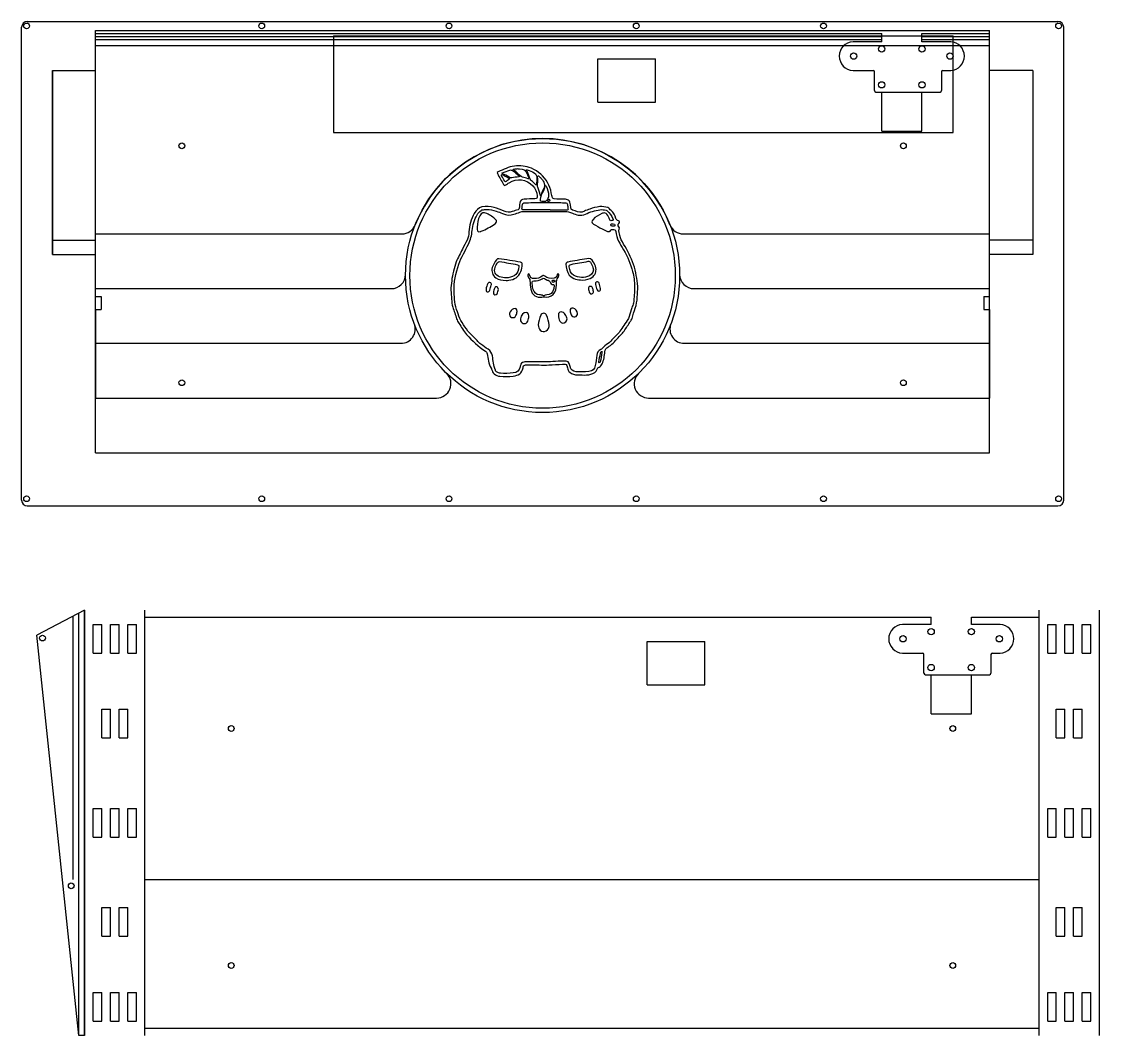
# Model space of a CAD drawing. Header units: millimetres. Extents: x -2194 to 1361, y -607 to 684.
# Drawn here: x -2181.2 to -1806.4, y 331.5 to 684.3 of the extents above; entities that cross this region are included whole.
import ezdxf

# ---------------------------------------------------------------- set-up
doc = ezdxf.new("R2010")
doc.units = ezdxf.units.MM
doc.layers.add('draft', color=7, linetype='Continuous', lineweight=25, true_color=0x000000)

msp = doc.modelspace()

# ---------------------------------------------------------------- linework, layer by layer
at = {"layer": 'draft'}
for p, q in [((-2181.21, 517.74), (-2181.21, 682.26)), ((-2179.21, 684.26), (-1820.79, 684.26)), ((-1818.79, 517.74), (-1818.79, 682.26)), ((-2155.47, 534.25), (-2155.47, 681.2)), ((-2155.47, 681.2), (-1844.56, 681.2)), ((-2155.47, 680.15), (-1882.09, 680.15)), ((-2155.47, 667.26), (-2155.47, 680.15)), ((-2155.47, 667.26), (-2155.47, 679.09)), ((-2155.47, 679.09), (-1882.09, 679.09)), ((-2072.76, 679.26), (-1857.24, 679.26)), ((-2072.76, 679.26), (-2072.76, 645.66)), ((-1882.09, 677.24), (-1882.09, 680.15)), ((-1882.09, 677.24), (-1882.09, 679.09)), ((-1868.09, 677.24), (-1868.09, 680.15)), ((-1868.09, 680.15), (-1844.56, 680.15)), ((-1868.09, 677.24), (-1868.09, 679.09)), ((-1868.09, 679.09), (-1844.56, 679.09)), ((-1857.24, 645.66), (-1857.24, 679.26)), ((-1844.56, 534.25), (-1844.56, 681.2)), ((-1844.56, 667.26), (-1844.56, 680.15)), ((-1844.56, 667.26), (-1844.56, 679.09)), ((-2155.47, 667.26), (-2155.47, 678.04)), ((-2155.47, 678.04), (-1882.09, 678.04)), ((-2155.47, 610.37), (-2155.47, 675.93)), ((-2155.47, 675.93), (-1844.56, 675.93)), ((-2155.47, 675.93), (-1844.56, 675.93)), ((-1882.09, 677.24), (-1892.07, 677.24)), ((-1882.09, 677.24), (-1892.07, 677.24)), ((-1882.09, 677.24), (-1892.07, 677.24)), ((-1882.09, 677.24), (-1882.09, 678.04)), ((-1868.09, 677.24), (-1868.09, 678.04)), ((-1868.09, 678.04), (-1844.56, 678.04)), ((-1858.07, 677.24), (-1868.09, 677.24)), ((-1858.07, 677.24), (-1868.09, 677.24)), ((-1858.07, 677.24), (-1868.09, 677.24)), ((-1844.56, 667.26), (-1844.56, 678.04)), ((-1844.56, 610.37), (-1844.56, 675.93)), ((-1980.79, 656.26), (-1980.79, 671.26)), ((-1980.79, 656.26), (-1980.79, 671.26)), ((-1980.79, 656.26), (-1980.79, 671.26)), ((-1980.79, 656.26), (-1980.79, 671.26)), ((-1980.79, 671.26), (-1960.79, 671.26)), ((-1980.79, 671.26), (-1960.79, 671.26)), ((-1980.79, 671.26), (-1960.79, 671.26)), ((-1980.79, 671.26), (-1960.79, 671.26)), ((-1960.79, 656.26), (-1960.79, 671.26)), ((-1960.79, 656.26), (-1960.79, 671.26)), ((-1960.79, 656.26), (-1960.79, 671.26)), ((-1960.79, 656.26), (-1960.79, 671.26)), ((-2170.47, 667.26), (-2170.47, 603.25)), ((-2170.47, 667.26), (-2170.47, 608.25)), ((-2170.47, 667.26), (-2155.47, 667.26)), ((-2170.47, 603.25), (-2170.47, 667.26)), ((-2170.47, 667.26), (-2155.47, 667.26)), ((-2170.47, 667.26), (-2155.47, 667.26)), ((-1892.07, 667.24), (-1885.09, 667.24)), ((-1892.07, 667.24), (-1885.09, 667.24)), ((-1892.07, 667.24), (-1885.09, 667.24)), ((-1860.78, 667.24), (-1858.07, 667.24)), ((-1860.78, 667.24), (-1858.07, 667.24)), ((-1860.78, 667.24), (-1858.07, 667.24)), ((-1829.56, 667.26), (-1844.56, 667.26)), ((-1829.56, 667.26), (-1844.56, 667.26)), ((-1829.56, 667.26), (-1844.56, 667.26)), ((-1829.56, 667.26), (-1829.56, 603.25)), ((-1829.56, 667.26), (-1829.56, 608.25)), ((-1829.56, 667.26), (-1829.56, 603.25)), ((-1884.59, 660.24), (-1884.59, 666.74)), ((-1884.59, 660.24), (-1884.59, 666.74)), ((-1884.59, 660.24), (-1884.59, 666.74)), ((-1861.28, 666.74), (-1861.28, 660.24)), ((-1861.28, 666.74), (-1861.28, 660.24)), ((-1861.28, 666.74), (-1861.28, 660.24)), ((-1884.09, 659.74), (-1861.78, 659.74)), ((-1884.09, 659.74), (-1861.78, 659.74)), ((-1884.09, 659.74), (-1861.78, 659.74)), ((-1882.09, 659.74), (-1868.09, 659.74)), ((-1882.09, 646.14), (-1882.09, 659.74)), ((-1868.09, 646.14), (-1868.09, 659.74)), ((-1980.79, 656.26), (-1960.79, 656.26)), ((-1980.79, 656.26), (-1960.79, 656.26)), ((-1980.79, 656.26), (-1960.79, 656.26)), ((-1980.79, 656.26), (-1960.79, 656.26)), ((-2072.76, 645.66), (-1857.24, 645.66)), ((-1882.09, 646.14), (-1868.09, 646.14)), ((-2170.47, 603.25), (-2170.47, 613.25)), ((-2170.47, 608.25), (-2155.47, 608.25)), ((-2155.47, 610.37), (-2048.96, 610.37)), ((-2155.47, 591.34), (-2155.47, 608.25)), ((-1951.08, 610.37), (-1844.56, 610.37)), ((-1829.56, 608.25), (-1844.56, 608.25)), ((-1844.56, 591.34), (-1844.56, 608.25)), ((-2170.47, 603.25), (-2155.47, 603.25)), ((-2170.47, 603.25), (-2155.47, 603.25)), ((-2155.47, 588.55), (-2155.47, 603.25)), ((-2155.47, 588.55), (-2155.47, 603.25)), ((-1829.56, 603.25), (-1844.56, 603.25)), ((-1829.56, 603.25), (-1844.56, 603.25)), ((-1844.56, 588.55), (-1844.56, 603.25)), ((-1844.56, 588.55), (-1844.56, 603.25)), ((-1829.56, 603.25), (-1829.56, 603.25)), ((-1829.56, 603.25), (-1829.56, 603.25)), ((-1829.56, 603.25), (-1829.56, 603.25)), ((-2155.47, 591.34), (-2052.68, 591.34)), ((-2155.47, 588.55), (-2153.47, 588.55)), ((-2155.47, 588.55), (-2153.47, 588.55)), ((-2153.47, 588.55), (-2153.47, 584.05)), ((-2153.47, 588.55), (-2153.47, 584.05)), ((-1947.35, 591.34), (-1844.56, 591.34)), ((-1846.56, 588.55), (-1844.56, 588.55)), ((-1846.56, 588.55), (-1844.56, 588.55)), ((-1846.56, 588.55), (-1846.56, 584.05)), ((-1846.56, 588.55), (-1846.56, 584.05)), ((-2155.47, 584.05), (-2153.47, 584.05)), ((-2155.47, 584.05), (-2153.47, 584.05)), ((-2155.47, 584.05), (-2155.47, 553.28)), ((-2155.47, 584.05), (-2155.47, 572.31)), ((-1846.56, 584.05), (-1844.56, 584.05)), ((-1846.56, 584.05), (-1844.56, 584.05)), ((-1844.56, 584.05), (-1844.56, 553.28)), ((-1844.56, 584.05), (-1844.56, 572.31)), ((-2155.47, 572.31), (-2049.29, 572.31)), ((-1950.74, 572.31), (-1844.56, 572.31)), ((-2155.47, 553.28), (-2036.87, 553.28)), ((-1963.16, 553.28), (-1844.56, 553.28)), ((-2155.47, 534.25), (-1844.56, 534.25)), ((-2179.21, 515.74), (-1820.79, 515.74)), ((-2159.29, 479.53), (-2175.92, 470.76)), ((-2159.29, 479.53), (-2175.92, 470.76)), ((-2163.29, 385.82), (-2163.29, 477.42)), ((-2161.29, 331.52), (-2161.29, 478.48)), ((-2159.29, 331.52), (-2159.29, 479.53)), ((-2159.29, 479.53), (-2159.29, 331.52)), ((-2138.29, 331.52), (-2138.29, 479.53)), ((-2138.29, 477.01), (-1864.9, 477.01)), ((-1864.9, 474.51), (-1864.9, 477.01)), ((-1850.9, 474.51), (-1850.9, 477.01)), ((-1850.9, 477.01), (-1827.37, 477.01)), ((-1827.37, 331.52), (-1827.37, 479.53)), ((-1806.37, 331.52), (-1806.37, 479.53)), ((-2156.29, 464.53), (-2156.29, 474.53)), ((-2156.29, 474.53), (-2153.29, 474.53)), ((-2153.29, 464.53), (-2153.29, 474.53)), ((-2150.29, 464.53), (-2150.29, 474.53)), ((-2150.29, 474.53), (-2147.29, 474.53)), ((-2147.29, 464.53), (-2147.29, 474.53)), ((-2144.29, 464.53), (-2144.29, 474.53)), ((-2144.29, 474.53), (-2141.29, 474.53)), ((-2141.29, 464.53), (-2141.29, 474.53)), ((-1864.9, 474.51), (-1874.88, 474.51)), ((-1840.88, 474.51), (-1850.9, 474.51)), ((-1824.37, 464.53), (-1824.37, 474.53)), ((-1824.37, 474.53), (-1821.37, 474.53)), ((-1821.37, 464.53), (-1821.37, 474.53)), ((-1818.37, 464.53), (-1818.37, 474.53)), ((-1818.37, 474.53), (-1815.37, 474.53)), ((-1815.37, 464.53), (-1815.37, 474.53)), ((-1812.37, 464.53), (-1812.37, 474.53)), ((-1812.37, 474.53), (-1809.37, 474.53)), ((-1809.37, 464.53), (-1809.37, 474.53)), ((-2161.29, 331.52), (-2175.92, 470.76)), ((-1963.6, 453.53), (-1963.6, 468.53)), ((-1963.6, 468.53), (-1943.6, 468.53)), ((-1943.6, 453.53), (-1943.6, 468.53)), ((-2156.29, 464.53), (-2153.29, 464.53)), ((-2150.29, 464.53), (-2147.29, 464.53)), ((-2144.29, 464.53), (-2141.29, 464.53)), ((-1874.88, 464.51), (-1867.9, 464.51)), ((-1867.4, 457.51), (-1867.4, 464.01)), ((-1844.09, 464.01), (-1844.09, 457.51)), ((-1843.59, 464.51), (-1840.88, 464.51)), ((-1824.37, 464.53), (-1821.37, 464.53)), ((-1818.37, 464.53), (-1815.37, 464.53)), ((-1812.37, 464.53), (-1809.37, 464.53)), ((-1866.9, 457.01), (-1844.59, 457.01)), ((-1864.9, 457.01), (-1850.9, 457.01)), ((-1864.9, 443.41), (-1864.9, 457.01)), ((-1850.9, 443.41), (-1850.9, 457.01)), ((-1963.6, 453.53), (-1943.6, 453.53)), ((-1963.6, 453.53), (-1943.6, 453.53)), ((-2153.29, 435.03), (-2153.29, 445.03)), ((-2153.29, 445.03), (-2150.29, 445.03)), ((-2150.29, 435.03), (-2150.29, 445.03)), ((-2147.29, 435.03), (-2147.29, 445.03)), ((-2147.29, 445.03), (-2144.29, 445.03)), ((-2144.29, 435.03), (-2144.29, 445.03)), ((-1864.9, 443.41), (-1850.9, 443.41)), ((-1821.37, 435.03), (-1821.37, 445.03)), ((-1821.37, 445.03), (-1818.37, 445.03)), ((-1818.37, 435.03), (-1818.37, 445.03)), ((-1815.37, 435.03), (-1815.37, 445.03)), ((-1815.37, 445.03), (-1812.37, 445.03)), ((-1812.37, 435.03), (-1812.37, 445.03)), ((-2153.29, 435.03), (-2150.29, 435.03)), ((-2147.29, 435.03), (-2144.29, 435.03)), ((-1821.37, 435.03), (-1818.37, 435.03)), ((-1815.37, 435.03), (-1812.37, 435.03)), ((-2156.29, 400.53), (-2156.29, 410.53)), ((-2156.29, 410.53), (-2153.29, 410.53)), ((-2153.29, 400.53), (-2153.29, 410.53)), ((-2150.29, 400.53), (-2150.29, 410.53)), ((-2150.29, 410.53), (-2147.29, 410.53)), ((-2147.29, 400.53), (-2147.29, 410.53)), ((-2144.29, 400.53), (-2144.29, 410.53)), ((-2144.29, 410.53), (-2141.29, 410.53)), ((-2141.29, 400.53), (-2141.29, 410.53)), ((-1824.37, 400.53), (-1824.37, 410.53)), ((-1824.37, 410.53), (-1821.37, 410.53)), ((-1821.37, 400.53), (-1821.37, 410.53)), ((-1818.37, 400.53), (-1818.37, 410.53)), ((-1818.37, 410.53), (-1815.37, 410.53)), ((-1815.37, 400.53), (-1815.37, 410.53)), ((-1812.37, 400.53), (-1812.37, 410.53)), ((-1812.37, 410.53), (-1809.37, 410.53)), ((-1809.37, 400.53), (-1809.37, 410.53)), ((-2156.29, 400.53), (-2153.29, 400.53)), ((-2150.29, 400.53), (-2147.29, 400.53)), ((-2144.29, 400.53), (-2141.29, 400.53)), ((-1824.37, 400.53), (-1821.37, 400.53)), ((-1818.37, 400.53), (-1815.37, 400.53)), ((-1812.37, 400.53), (-1809.37, 400.53)), ((-2138.29, 385.82), (-1827.37, 385.82)), ((-2153.29, 366.03), (-2153.29, 376.03)), ((-2153.29, 376.03), (-2150.29, 376.03)), ((-2150.29, 366.03), (-2150.29, 376.03)), ((-2147.29, 366.03), (-2147.29, 376.03)), ((-2147.29, 376.03), (-2144.29, 376.03)), ((-2144.29, 366.03), (-2144.29, 376.03)), ((-1821.37, 366.03), (-1821.37, 376.03)), ((-1821.37, 376.03), (-1818.37, 376.03)), ((-1818.37, 366.03), (-1818.37, 376.03)), ((-1815.37, 366.03), (-1815.37, 376.03)), ((-1815.37, 376.03), (-1812.37, 376.03)), ((-1812.37, 366.03), (-1812.37, 376.03)), ((-2153.29, 366.03), (-2150.29, 366.03)), ((-2147.29, 366.03), (-2144.29, 366.03)), ((-1821.37, 366.03), (-1818.37, 366.03)), ((-1815.37, 366.03), (-1812.37, 366.03)), ((-2156.29, 336.52), (-2156.29, 346.52)), ((-2156.29, 346.52), (-2153.29, 346.52)), ((-2153.29, 336.52), (-2153.29, 346.52)), ((-2150.29, 336.52), (-2150.29, 346.52)), ((-2150.29, 346.52), (-2147.29, 346.52)), ((-2147.29, 336.52), (-2147.29, 346.52)), ((-2144.29, 336.52), (-2144.29, 346.52)), ((-2144.29, 346.52), (-2141.29, 346.52)), ((-2141.29, 336.52), (-2141.29, 346.52)), ((-1824.37, 336.52), (-1824.37, 346.52)), ((-1824.37, 346.52), (-1821.37, 346.52)), ((-1821.37, 336.52), (-1821.37, 346.52)), ((-1818.37, 336.52), (-1818.37, 346.52)), ((-1818.37, 346.52), (-1815.37, 346.52)), ((-1815.37, 336.52), (-1815.37, 346.52)), ((-1812.37, 336.52), (-1812.37, 346.52)), ((-1812.37, 346.52), (-1809.37, 346.52)), ((-1809.37, 336.52), (-1809.37, 346.52)), ((-2156.29, 336.52), (-2153.29, 336.52)), ((-2150.29, 336.52), (-2147.29, 336.52)), ((-2144.29, 336.52), (-2141.29, 336.52)), ((-2138.29, 334.02), (-1827.37, 334.02)), ((-1824.37, 336.52), (-1821.37, 336.52)), ((-1818.37, 336.52), (-1815.37, 336.52)), ((-1812.37, 336.52), (-1809.37, 336.52)), ((-2159.29, 331.52), (-2161.29, 331.52))]:
    msp.add_line(p, q, dxfattribs=at)
for centre, radius in [((-2179.47, 682.75), 1), ((-2097.68, 682.75), 1), ((-2032.56, 682.75), 1), ((-1967.44, 682.75), 1), ((-1902.32, 682.75), 1), ((-1820.56, 682.75), 1), ((-1882.09, 674.74), 1.1), ((-1868.09, 674.74), 1.1), ((-1891.84, 672.24), 1.1), ((-1858.35, 672.24), 1.1), ((-1882.09, 662.24), 1.1), ((-1868.09, 662.24), 1.1), ((-2125.47, 641.03), 1), ((-2125.47, 641.03), 1), ((-2125.47, 641.03), 1), ((-2125.47, 641.03), 1), ((-2125.47, 641.03), 1), ((-2125.47, 641.03), 1), ((-1874.56, 641.03), 1), ((-1874.56, 641.03), 1), ((-1874.56, 641.03), 1), ((-1874.56, 641.03), 1), ((-1874.56, 641.03), 1), ((-1874.56, 641.03), 1), ((-2125.47, 558.59), 1), ((-2125.47, 558.59), 1), ((-2125.47, 558.59), 1), ((-1874.56, 558.59), 1), ((-1874.56, 558.59), 1), ((-1874.56, 558.59), 1), ((-2179.47, 518.24), 1), ((-2097.68, 518.24), 1), ((-2032.56, 518.24), 1), ((-1967.44, 518.24), 1), ((-1902.32, 518.24), 1), ((-1820.56, 518.24), 1), ((-1864.9, 472.01), 1.1), ((-1850.9, 472.01), 1.1), ((-2173.92, 469.76), 1), ((-1874.66, 469.51), 1.1), ((-1841.16, 469.51), 1.1), ((-1864.9, 459.51), 1.1), ((-1864.9, 459.51), 1.1), ((-1850.9, 459.51), 1.1), ((-2108.29, 438.31), 1), ((-1857.37, 438.31), 1), ((-2163.94, 383.57), 1), ((-2108.29, 355.86), 1), ((-1857.37, 355.86), 1)]:
    msp.add_circle(centre, radius, dxfattribs=at)
at = {"layer": 'draft', "color": 5, "true_color": 0x0000ff}
for radius in [47.67, 46.16]:
    msp.add_circle((-2000.02, 595.9), radius, dxfattribs=at)
at = {"layer": 'draft'}
for centre, radius, start, end in [((-2179.21, 682.26), 2, 90, 180), ((-1820.79, 682.26), 2, 0, 90), ((-1891.84, 672.24), 5, 92.5636, 267.4364), ((-1891.84, 672.24), 5, 92.5636, 267.4364), ((-1891.84, 672.24), 5, 92.5636, 267.4364), ((-1858.35, 672.24), 5.01, 273.1983, 86.8017), ((-1858.35, 672.24), 5.01, 273.1983, 86.8017), ((-1858.35, 672.24), 5.01, 273.1983, 86.8017), ((-1885.09, 666.74), 0.5, 360, 90), ((-1885.09, 666.74), 0.5, 360, 90), ((-1885.09, 666.74), 0.5, 360, 90), ((-1860.78, 666.74), 0.5, 90, 180), ((-1860.78, 666.74), 0.5, 90, 180), ((-1860.78, 666.74), 0.5, 90, 180), ((-1884.09, 660.24), 0.5, 180, 270), ((-1884.09, 660.24), 0.5, 180, 270), ((-1884.09, 660.24), 0.5, 180, 270), ((-1861.78, 660.24), 0.5, 270, 360), ((-1861.78, 660.24), 0.5, 270, 360), ((-1861.78, 660.24), 0.5, 270, 360), ((-2048.96, 615.37), 5, 270, 338.3122), ((-1951.08, 615.37), 5, 201.6878, 270), ((-2052.68, 596.34), 5, 270, 359.5269), ((-1947.35, 596.34), 5, 180.4731, 270), ((-2049.29, 577.31), 5, 270, 20.6731), ((-1950.74, 577.31), 5, 159.3269, 270), ((-2036.87, 558.28), 5, 270, 45.5882), ((-1963.16, 558.28), 5, 134.4118, 270), ((-2179.21, 517.74), 2, 180, 270), ((-1820.79, 517.74), 2, 270, 360), ((-1874.66, 469.51), 5, 92.5636, 267.4364), ((-1841.16, 469.51), 5.01, 273.1983, 86.8017), ((-1867.9, 464.01), 0.5, 360, 90), ((-1843.59, 464.01), 0.5, 90, 180), ((-1866.9, 457.51), 0.5, 180, 270), ((-1844.59, 457.51), 0.5, 270, 360)]:
    msp.add_arc(centre, radius, start, end, dxfattribs=at)
at = {"layer": 'draft', "color": 7, "true_color": 0xffffff}
msp.add_arc((-2000.02, 595.9), 47.67, 21.6878, 158.3122, dxfattribs=at)
at = {"layer": 'draft', "color": 5, "true_color": 0x0000ff}
for points, knots in [([(-1986.29, 561.31), (-1986.82, 561.31), (-1987.35, 561.32), (-1987.88, 561.31), (-1988.88, 561.31), (-1989.76, 561.64), (-1990.53, 562.23), (-1991.02, 562.61), (-1991.24, 563.19), (-1991.41, 563.78), (-1991.81, 565.17), (-1991.5, 565.08), (-1993.09, 565.04), (-1994.68, 565), (-1996.27, 564.9), (-1997.86, 564.8), (-2000.07, 564.66), (-2002.29, 564.89), (-2004.51, 564.84), (-2004.98, 564.83), (-2005.46, 564.82), (-2005.93, 564.81), (-2006.37, 564.8), (-2006.67, 564.62), (-2006.74, 564.15), (-2006.75, 564.04), (-2006.79, 563.94), (-2006.81, 563.83), (-2007.16, 561.86), (-2008.46, 561.12), (-2010.23, 560.91), (-2011.75, 560.72), (-2013.3, 560.69), (-2014.84, 560.84), (-2015.62, 560.92), (-2016.29, 561.24), (-2016.9, 561.68), (-2017.45, 562.07), (-2017.49, 562.79), (-2017.78, 563.35), (-2017.83, 563.45), (-2017.82, 563.58), (-2017.87, 563.67), (-2018.85, 565.2), (-2019.02, 566.97), (-2019.32, 568.69), (-2019.39, 569.09), (-2019.57, 569.37), (-2019.91, 569.57), (-2022.48, 571.08), (-2024.44, 573.27), (-2026.42, 575.42), (-2027.49, 576.58), (-2028.25, 578.03), (-2029.17, 579.32), (-2029.51, 579.79), (-2029.72, 580.3), (-2029.9, 580.84), (-2030.33, 582.21), (-2030.79, 583.56), (-2031.25, 584.91), (-2031.56, 585.81), (-2031.54, 586.76), (-2031.64, 587.68), (-2031.76, 588.7), (-2031.8, 589.73), (-2031.91, 590.75), (-2032.02, 591.86), (-2031.71, 592.93), (-2031.62, 594.02), (-2031.44, 596.3), (-2030.78, 598.46), (-2030.02, 600.61), (-2029.46, 602.17), (-2028.62, 603.58), (-2027.89, 605.05), (-2027.36, 606.12), (-2026.82, 607.18), (-2026.29, 608.24), (-2025.84, 609.13), (-2025.69, 610.09), (-2025.63, 611.06), (-2025.49, 613.35), (-2024.91, 615.53), (-2023.76, 617.49), (-2023.17, 618.49), (-2022.39, 619.54), (-2021.09, 619.78), (-2019.69, 620.04), (-2018.29, 619.98), (-2016.9, 619.59), (-2015.68, 619.26), (-2014.5, 618.83), (-2013.34, 618.33), (-2012.45, 617.95), (-2011.52, 617.83), (-2010.55, 618.16), (-2009.9, 618.38), (-2009.25, 618.65), (-2008.55, 618.75), (-2008.22, 618.8), (-2008.16, 619.03), (-2008.13, 619.3), (-2008.08, 619.88), (-2008.04, 620.47), (-2007.97, 621.05), (-2007.87, 621.9), (-2007.24, 622.46), (-2006.39, 622.48), (-2005.18, 622.52), (-2003.97, 622.55), (-2002.77, 622.59), (-2001.97, 622.62), (-2001.82, 622.77), (-2001.86, 623.59), (-2001.93, 624.97), (-2002.5, 626.15), (-2003.43, 627.14), (-2005.6, 629.47), (-2008.88, 629.88), (-2011.66, 628.2), (-2012.06, 627.95), (-2012.46, 627.69), (-2012.85, 627.42), (-2013.14, 627.22), (-2013.37, 627.18), (-2013.57, 627.53), (-2014.32, 628.79), (-2015.05, 630.06), (-2015.69, 631.38), (-2015.81, 631.63), (-2015.82, 631.84), (-2015.52, 631.97), (-2013.65, 632.73), (-2011.86, 633.76), (-2009.79, 633.95), (-2007.78, 634.14), (-2005.83, 634.01), (-2003.92, 633.22), (-2001.44, 632.2), (-1999.6, 630.49), (-1998.28, 628.22), (-1997.64, 627.11), (-1997.19, 625.9), (-1996.98, 624.62), (-1996.89, 624.06), (-1996.69, 623.52), (-1996.55, 622.97), (-1996.47, 622.66), (-1996.25, 622.61), (-1995.97, 622.58), (-1994.78, 622.44), (-1993.59, 622.53), (-1992.4, 622.45), (-1991.94, 622.42), (-1991.47, 622.43), (-1991.05, 622.1), (-1990.51, 621.68), (-1990.38, 621.12), (-1990.34, 620.51), (-1990.23, 618.85), (-1990.22, 618.9), (-1988.68, 618.36), (-1987.61, 617.98), (-1986.58, 617.72), (-1985.5, 618.25), (-1984.89, 618.55), (-1984.26, 618.79), (-1983.62, 619.02), (-1982.49, 619.43), (-1981.34, 619.7), (-1980.16, 619.86), (-1979.2, 619.98), (-1978.26, 619.72), (-1977.34, 619.53), (-1976.9, 619.43), (-1976.58, 618.83), (-1976.18, 618.49), (-1975.33, 617.76), (-1974.88, 616.79), (-1974.5, 615.77), (-1974.35, 615.38), (-1974.22, 615.01), (-1973.67, 614.94), (-1973.23, 614.89), (-1973.14, 614.38), (-1973.45, 614.05), (-1973.84, 613.65), (-1973.89, 613.23), (-1973.52, 612.83), (-1973.27, 612.56), (-1973.23, 612.33), (-1973.35, 611.99), (-1973.62, 611.26), (-1973.32, 610.55), (-1973.19, 609.84), (-1972.98, 608.73), (-1972.41, 607.81), (-1971.85, 606.86), (-1970.5, 604.57), (-1969.27, 602.23), (-1968.37, 599.71), (-1967.49, 597.23), (-1967.21, 594.68), (-1966.92, 592.12), (-1966.77, 590.89), (-1967.1, 589.61), (-1967.12, 588.35), (-1967.14, 585.74), (-1968.24, 583.4), (-1968.92, 580.96), (-1969.03, 580.59), (-1969.3, 580.25), (-1969.51, 579.91), (-1970.22, 578.8), (-1970.94, 577.7), (-1971.66, 576.59), (-1972.01, 576.05), (-1972.46, 575.59), (-1972.91, 575.14), (-1974.1, 573.97), (-1975.1, 572.62), (-1976.44, 571.6), (-1976.71, 571.39), (-1976.98, 571.16), (-1977.29, 571.01), (-1977.99, 570.68), (-1978.21, 570.14), (-1978.32, 569.4), (-1978.56, 567.97), (-1978.63, 566.49), (-1979.29, 565.14), (-1979.54, 564.64), (-1979.85, 564.23), (-1980.37, 564.03), (-1980.72, 563.9), (-1980.91, 563.67), (-1981, 563.33), (-1981.31, 562.19), (-1982.26, 561.82), (-1983.23, 561.53), (-1984.22, 561.24), (-1985.26, 561.28), (-1986.29, 561.31)], [0, 0, 0, 0, 1, 1, 1, 2, 2, 2, 3, 3, 3, 4, 4, 4, 5, 5, 5, 6, 6, 6, 7, 7, 7, 8, 8, 8, 9, 9, 9, 10, 10, 10, 11, 11, 11, 12, 12, 12, 13, 13, 13, 14, 14, 14, 15, 15, 15, 16, 16, 16, 17, 17, 17, 18, 18, 18, 19, 19, 19, 20, 20, 20, 21, 21, 21, 22, 22, 22, 23, 23, 23, 24, 24, 24, 25, 25, 25, 26, 26, 26, 27, 27, 27, 28, 28, 28, 29, 29, 29, 30, 30, 30, 31, 31, 31, 32, 32, 32, 33, 33, 33, 34, 34, 34, 35, 35, 35, 36, 36, 36, 37, 37, 37, 38, 38, 38, 39, 39, 39, 40, 40, 40, 41, 41, 41, 42, 42, 42, 43, 43, 43, 44, 44, 44, 45, 45, 45, 46, 46, 46, 47, 47, 47, 48, 48, 48, 49, 49, 49, 50, 50, 50, 51, 51, 51, 52, 52, 52, 53, 53, 53, 54, 54, 54, 55, 55, 55, 56, 56, 56, 57, 57, 57, 58, 58, 58, 59, 59, 59, 60, 60, 60, 61, 61, 61, 62, 62, 62, 63, 63, 63, 64, 64, 64, 65, 65, 65, 66, 66, 66, 67, 67, 67, 68, 68, 68, 69, 69, 69, 70, 70, 70, 71, 71, 71, 72, 72, 72, 73, 73, 73, 74, 74, 74, 75, 75, 75, 76, 76, 76, 77, 77, 77, 78, 78, 78, 79, 79, 79, 80, 80, 80, 81, 81, 81, 81]), ([(-2014.08, 631.06), (-2014.5, 631.02), (-2014.35, 630.77), (-2014.26, 630.6), (-2013.91, 629.95), (-2013.55, 629.32), (-2013.19, 628.68), (-2013.05, 628.43), (-2012.88, 628.4), (-2012.65, 628.59), (-2012.33, 628.86), (-2012, 629.12), (-2011.66, 629.37), (-2011.41, 629.56), (-2011.48, 629.67), (-2011.72, 629.8), (-2012.28, 630.11), (-2012.83, 630.44), (-2013.4, 630.74), (-2013.62, 630.87), (-2013.86, 630.96), (-2014.08, 631.06)], [0, 0, 0, 0, 1, 1, 1, 2, 2, 2, 3, 3, 3, 4, 4, 4, 5, 5, 5, 6, 6, 6, 7, 7, 7, 7]), ([(-2010.69, 629.83), (-2009.97, 629.98), (-2009.13, 630.18), (-2008.27, 630.24), (-2008.06, 630.26), (-2008.02, 630.41), (-2008.18, 630.54), (-2008.96, 631.14), (-2009.55, 631.97), (-2010.44, 632.43), (-2010.76, 632.59), (-2011.1, 632.68), (-2011.45, 632.56), (-2012.29, 632.26), (-2013.13, 631.96), (-2013.97, 631.65), (-2014.06, 631.62), (-2014.16, 631.6), (-2014.17, 631.49), (-2014.18, 631.35), (-2014.06, 631.31), (-2013.96, 631.29), (-2013.08, 631.08), (-2012.37, 630.55), (-2011.63, 630.09), (-2011.38, 629.93), (-2011.11, 629.83), (-2010.69, 629.83)], [0, 0, 0, 0, 1, 1, 1, 2, 2, 2, 3, 3, 3, 4, 4, 4, 5, 5, 5, 6, 6, 6, 7, 7, 7, 8, 8, 8, 9, 9, 9, 9]), ([(-2008.46, 633.06), (-2008.46, 633.06), (-2008.46, 633.07), (-2008.47, 633.08), (-2008.94, 633.03), (-2009.41, 632.99), (-2009.88, 632.94), (-2010.01, 632.93), (-2010.17, 632.91), (-2010.2, 632.78), (-2010.25, 632.62), (-2010.09, 632.56), (-2009.98, 632.51), (-2009.47, 632.27), (-2009.09, 631.88), (-2008.72, 631.47), (-2008.23, 630.93), (-2007.75, 630.35), (-2007.01, 630.14), (-2006.37, 629.96), (-2005.7, 629.83), (-2005.09, 629.54), (-2004.99, 629.5), (-2004.87, 629.45), (-2004.78, 629.55), (-2004.66, 629.67), (-2004.77, 629.78), (-2004.82, 629.9), (-2005, 630.35), (-2005.18, 630.81), (-2005.37, 631.27), (-2005.88, 632.51), (-2006.69, 633.05), (-2008.02, 633.06), (-2008.17, 633.06), (-2008.32, 633.06), (-2008.46, 633.06)], [0, 0, 0, 0, 1, 1, 1, 2, 2, 2, 3, 3, 3, 4, 4, 4, 5, 5, 5, 6, 6, 6, 7, 7, 7, 8, 8, 8, 9, 9, 9, 10, 10, 10, 11, 11, 11, 12, 12, 12, 12]), ([(-2002.05, 629.16), (-2002.05, 629.16), (-2002.06, 629.16), (-2002.06, 629.16), (-2002.06, 629.36), (-2002.08, 629.56), (-2002.06, 629.76), (-2001.95, 630.59), (-2002.27, 631.2), (-2002.98, 631.65), (-2003.71, 632.12), (-2004.53, 632.38), (-2005.33, 632.69), (-2005.41, 632.72), (-2005.51, 632.72), (-2005.6, 632.71), (-2005.78, 632.7), (-2005.83, 632.59), (-2005.7, 632.46), (-2005.05, 631.79), (-2004.91, 630.88), (-2004.57, 630.05), (-2004.4, 629.63), (-2004.28, 629.17), (-2003.89, 628.88), (-2003.39, 628.51), (-2002.93, 628.1), (-2002.53, 627.62), (-2002.46, 627.54), (-2002.38, 627.43), (-2002.26, 627.47), (-2002.1, 627.51), (-2002.12, 627.67), (-2002.11, 627.79), (-2002.08, 628.24), (-2002.07, 628.7), (-2002.05, 629.16)], [0, 0, 0, 0, 1, 1, 1, 2, 2, 2, 3, 3, 3, 4, 4, 4, 5, 5, 5, 6, 6, 6, 7, 7, 7, 8, 8, 8, 9, 9, 9, 10, 10, 10, 11, 11, 11, 12, 12, 12, 12]), ([(-2000.85, 623.8), (-2000.8, 623.8), (-2000.74, 623.79), (-2000.68, 623.78), (-2000.34, 624.58), (-2000.02, 625.39), (-1999.64, 626.17), (-1998.99, 627.49), (-1999.47, 628.54), (-2000.36, 629.51), (-2000.64, 629.82), (-2000.95, 630.1), (-2001.26, 630.39), (-2001.37, 630.5), (-2001.47, 630.69), (-2001.66, 630.58), (-2001.82, 630.5), (-2001.74, 630.32), (-2001.73, 630.18), (-2001.65, 629.36), (-2001.69, 628.54), (-2001.77, 627.72), (-2001.81, 627.35), (-2001.84, 626.99), (-2001.71, 626.63), (-2001.4, 625.7), (-2000.92, 624.82), (-2000.85, 623.8)], [0, 0, 0, 0, 1, 1, 1, 2, 2, 2, 3, 3, 3, 4, 4, 4, 5, 5, 5, 6, 6, 6, 7, 7, 7, 8, 8, 8, 9, 9, 9, 9]), ([(-1999.69, 621.7), (-1999.43, 621.76), (-1998.96, 621.5), (-1998.74, 621.84), (-1998.36, 622.42), (-1997.89, 623), (-1997.93, 623.78), (-1997.99, 624.89), (-1998.28, 625.94), (-1998.76, 626.94), (-1998.82, 627.05), (-1998.85, 627.22), (-1999, 627.2), (-1999.2, 627.17), (-1999.16, 626.98), (-1999.18, 626.84), (-1999.23, 626.35), (-1999.38, 625.88), (-1999.6, 625.43), (-2000.11, 624.43), (-2000.75, 623.51), (-2000.78, 622.3), (-2000.79, 621.79), (-2000.72, 621.67), (-2000.27, 621.69), (-2000.11, 621.7), (-1999.94, 621.7), (-1999.69, 621.7)], [0, 0, 0, 0, 1, 1, 1, 2, 2, 2, 3, 3, 3, 4, 4, 4, 5, 5, 5, 6, 6, 6, 7, 7, 7, 8, 8, 8, 9, 9, 9, 9]), ([(-1997.91, 621.68), (-1997.7, 621.69), (-1997.47, 621.68), (-1997.5, 621.98), (-1997.53, 622.2), (-1997.56, 622.46), (-1997.86, 622.44), (-1998.16, 622.42), (-1998.29, 622.16), (-1998.31, 621.9), (-1998.34, 621.62), (-1998.07, 621.72), (-1997.91, 621.68)], [0, 0, 0, 0, 1, 1, 1, 2, 2, 2, 3, 3, 3, 4, 4, 4, 4]), ([(-2019.51, 618.88), (-2019.96, 618.84), (-2020.45, 618.79), (-2020.95, 618.75), (-2021.12, 618.73), (-2021.28, 618.69), (-2021.4, 618.57), (-2021.92, 618.08), (-2022.49, 617.6), (-2022.82, 616.98), (-2023.72, 615.28), (-2024.34, 613.48), (-2024.51, 611.55), (-2024.65, 609.9), (-2025.04, 608.36), (-2025.78, 606.83), (-2026.91, 604.52), (-2028.28, 602.32), (-2029.14, 599.87), (-2030.25, 596.73), (-2030.89, 593.53), (-2030.77, 590.2), (-2030.68, 587.85), (-2030.57, 585.51), (-2029.61, 583.3), (-2029.18, 582.31), (-2029.07, 581.18), (-2028.47, 580.28), (-2027.16, 578.3), (-2025.97, 576.22), (-2024.13, 574.64), (-2023.17, 573.82), (-2022.46, 572.74), (-2021.45, 571.97), (-2020.65, 571.37), (-2019.83, 570.78), (-2018.98, 570.23), (-2018.11, 569.68), (-2017.66, 568.9), (-2017.47, 567.92), (-2017.15, 566.28), (-2017.09, 564.59), (-2016.45, 563.01), (-2016.31, 562.68), (-2016.17, 562.43), (-2015.87, 562.26), (-2015.51, 562.07), (-2015.11, 561.98), (-2014.71, 561.94), (-2013.21, 561.77), (-2011.71, 561.87), (-2010.21, 562.01), (-2008.92, 562.14), (-2008.05, 562.74), (-2007.86, 564.11), (-2007.84, 564.27), (-2007.78, 564.43), (-2007.75, 564.59), (-2007.59, 565.26), (-2007.24, 565.7), (-2006.52, 565.81), (-2006.12, 565.87), (-2005.72, 565.94), (-2005.32, 565.93), (-2003.54, 565.9), (-2001.76, 565.84), (-1999.99, 565.83), (-1997.6, 565.81), (-1995.23, 566.1), (-1992.85, 566.15), (-1991.12, 566.18), (-1990.86, 565.96), (-1990.43, 564.28), (-1990.1, 563), (-1989.62, 562.57), (-1988.3, 562.44), (-1986.86, 562.3), (-1985.41, 562.3), (-1983.97, 562.48), (-1982.5, 562.67), (-1981.96, 563.17), (-1981.71, 564.62), (-1981.52, 565.8), (-1981.27, 566.97), (-1981.17, 568.15), (-1981.08, 569.12), (-1980.6, 569.73), (-1979.8, 570.17), (-1979.63, 570.27), (-1979.43, 570.36), (-1979.3, 570.51), (-1978.71, 571.2), (-1978.06, 571.83), (-1977.26, 572.29), (-1976.53, 572.71), (-1976.05, 573.38), (-1975.49, 573.97), (-1974.56, 574.92), (-1973.51, 575.78), (-1972.84, 576.95), (-1972.42, 577.69), (-1971.89, 578.34), (-1971.43, 579.04), (-1970.87, 579.89), (-1970.18, 580.68), (-1969.87, 581.67), (-1969.55, 582.67), (-1969.27, 583.67), (-1968.99, 584.67), (-1968.83, 585.24), (-1968.48, 585.73), (-1968.4, 586.32), (-1968.16, 588.23), (-1968.01, 590.13), (-1968.04, 592.06), (-1968.07, 593.83), (-1968.28, 595.59), (-1968.72, 597.26), (-1969.42, 599.92), (-1970.43, 602.48), (-1971.87, 604.85), (-1973.08, 606.85), (-1974.41, 608.82), (-1974.53, 611.27), (-1974.56, 611.73), (-1974.8, 611.87), (-1975.2, 611.88), (-1975.44, 611.89), (-1975.68, 611.91), (-1975.91, 611.91), (-1976.09, 611.91), (-1976.26, 611.87), (-1976.31, 611.68), (-1976.48, 611.04), (-1976.93, 611.11), (-1977.4, 611.25), (-1978.09, 611.45), (-1978.71, 611.83), (-1979.35, 612.12), (-1980.39, 612.6), (-1981.35, 613.22), (-1982.3, 613.82), (-1983.05, 614.29), (-1983.07, 614.79), (-1982.48, 615.43), (-1981.62, 616.37), (-1980.51, 616.92), (-1979.4, 617.47), (-1979.25, 617.55), (-1979.08, 617.59), (-1978.92, 617.62), (-1978.42, 617.73), (-1978, 617.64), (-1977.64, 617.23), (-1977.15, 616.67), (-1976.94, 615.99), (-1976.68, 615.33), (-1976.48, 614.82), (-1976.03, 614.98), (-1975.68, 615.04), (-1975.25, 615.12), (-1975.52, 615.44), (-1975.58, 615.66), (-1975.91, 616.81), (-1976.74, 617.63), (-1977.56, 618.45), (-1977.64, 618.53), (-1977.77, 618.61), (-1977.89, 618.63), (-1978.61, 618.76), (-1979.33, 618.88), (-1980.07, 618.79), (-1981.83, 618.58), (-1983.48, 617.97), (-1985.1, 617.28), (-1985.9, 616.94), (-1986.76, 616.77), (-1987.62, 616.94), (-1988.32, 617.08), (-1989, 617.34), (-1989.65, 617.61), (-1990.51, 617.97), (-1991.39, 618.18), (-1992.32, 618.19), (-1997.06, 618.21), (-2001.81, 618.26), (-2006.56, 618.18), (-2007.02, 618.17), (-2007.47, 618.1), (-2007.9, 617.94), (-2008.59, 617.7), (-2009.29, 617.48), (-2009.98, 617.22), (-2011.33, 616.72), (-2012.63, 616.91), (-2013.92, 617.43), (-2014.67, 617.74), (-2015.41, 618.06), (-2016.18, 618.29), (-2017.25, 618.6), (-2018.34, 618.89), (-2019.51, 618.88)], [0, 0, 0, 0, 1, 1, 1, 2, 2, 2, 3, 3, 3, 4, 4, 4, 5, 5, 5, 6, 6, 6, 7, 7, 7, 8, 8, 8, 9, 9, 9, 10, 10, 10, 11, 11, 11, 12, 12, 12, 13, 13, 13, 14, 14, 14, 15, 15, 15, 16, 16, 16, 17, 17, 17, 18, 18, 18, 19, 19, 19, 20, 20, 20, 21, 21, 21, 22, 22, 22, 23, 23, 23, 24, 24, 24, 25, 25, 25, 26, 26, 26, 27, 27, 27, 28, 28, 28, 29, 29, 29, 30, 30, 30, 31, 31, 31, 32, 32, 32, 33, 33, 33, 34, 34, 34, 35, 35, 35, 36, 36, 36, 37, 37, 37, 38, 38, 38, 39, 39, 39, 40, 40, 40, 41, 41, 41, 42, 42, 42, 43, 43, 43, 44, 44, 44, 45, 45, 45, 46, 46, 46, 47, 47, 47, 48, 48, 48, 49, 49, 49, 50, 50, 50, 51, 51, 51, 52, 52, 52, 53, 53, 53, 54, 54, 54, 55, 55, 55, 56, 56, 56, 57, 57, 57, 58, 58, 58, 59, 59, 59, 60, 60, 60, 61, 61, 61, 62, 62, 62, 63, 63, 63, 64, 64, 64, 65, 65, 65, 66, 66, 66, 67, 67, 67, 67]), ([(-1997.39, 618.71), (-1997.39, 618.69), (-1997.39, 618.67), (-1997.39, 618.64), (-1995.5, 618.64), (-1993.62, 618.66), (-1991.73, 618.63), (-1991.25, 618.63), (-1991.11, 618.79), (-1991.19, 619.24), (-1991.27, 619.71), (-1991.33, 620.18), (-1991.38, 620.66), (-1991.42, 621.02), (-1991.62, 621.16), (-1991.96, 621.17), (-1992.73, 621.2), (-1993.5, 621.26), (-1994.26, 621.26), (-1997.26, 621.28), (-2000.26, 621.39), (-2003.26, 621.28), (-2004.34, 621.23), (-2005.42, 621.27), (-2006.5, 621.16), (-2006.87, 621.12), (-2007.01, 620.98), (-2007.03, 620.62), (-2007.04, 620.24), (-2007.1, 619.86), (-2007.15, 619.48), (-2007.26, 618.73), (-2007.26, 618.72), (-2006.5, 618.72), (-2003.46, 618.71), (-2000.43, 618.71), (-1997.39, 618.71)], [0, 0, 0, 0, 1, 1, 1, 2, 2, 2, 3, 3, 3, 4, 4, 4, 5, 5, 5, 6, 6, 6, 7, 7, 7, 8, 8, 8, 9, 9, 9, 10, 10, 10, 11, 11, 11, 12, 12, 12, 12]), ([(-2022.73, 612.72), (-2022.7, 614.09), (-2022.54, 615.42), (-2021.85, 616.64), (-2021.22, 617.78), (-2020.62, 618.03), (-2019.43, 617.5), (-2018.23, 616.96), (-2017.19, 616.19), (-2016.23, 615.29), (-2015.91, 614.99), (-2016, 614.66), (-2016.17, 614.34), (-2016.29, 614.11), (-2016.48, 613.93), (-2016.7, 613.79), (-2018.19, 612.85), (-2019.72, 611.99), (-2021.34, 611.31), (-2021.46, 611.26), (-2021.58, 611.22), (-2021.71, 611.19), (-2022.41, 611.02), (-2022.67, 611.19), (-2022.73, 611.9), (-2022.75, 612.17), (-2022.73, 612.45), (-2022.73, 612.72)], [0, 0, 0, 0, 1, 1, 1, 2, 2, 2, 3, 3, 3, 4, 4, 4, 5, 5, 5, 6, 6, 6, 7, 7, 7, 8, 8, 8, 9, 9, 9, 9]), ([(-1975.44, 613.02), (-1975.23, 613.07), (-1974.94, 612.92), (-1974.85, 613.19), (-1974.78, 613.4), (-1974.85, 613.68), (-1975.06, 613.82), (-1975.28, 613.97), (-1975.56, 613.89), (-1975.81, 613.89), (-1976.04, 613.88), (-1976.31, 613.92), (-1976.33, 613.56), (-1976.35, 613.23), (-1976.15, 613.11), (-1975.87, 613.07), (-1975.72, 613.05), (-1975.58, 613.04), (-1975.44, 613.02)], [0, 0, 0, 0, 1, 1, 1, 2, 2, 2, 3, 3, 3, 4, 4, 4, 5, 5, 5, 6, 6, 6, 6]), ([(-2012.66, 594.17), (-2014.05, 594.21), (-2015.28, 594.37), (-2016.33, 595.15), (-2017.46, 595.99), (-2017.89, 597.31), (-2017.51, 598.66), (-2017.21, 599.68), (-2016.68, 600.57), (-2016.04, 601.41), (-2015.83, 601.68), (-2015.58, 601.79), (-2015.23, 601.74), (-2012.71, 601.36), (-2010.19, 601.03), (-2007.7, 600.5), (-2007.3, 600.42), (-2007.04, 600.2), (-2007.09, 599.79), (-2007.19, 598.94), (-2007.26, 598.08), (-2007.58, 597.27), (-2008.32, 595.36), (-2009.84, 594.52), (-2011.75, 594.23), (-2012.09, 594.18), (-2012.45, 594.18), (-2012.66, 594.17)], [0, 0, 0, 0, 1, 1, 1, 2, 2, 2, 3, 3, 3, 4, 4, 4, 5, 5, 5, 6, 6, 6, 7, 7, 7, 8, 8, 8, 9, 9, 9, 9]), ([(-2012.7, 595.1), (-2012.49, 595.12), (-2012.26, 595.12), (-2012.02, 595.15), (-2009.77, 595.44), (-2008.45, 596.38), (-2008.24, 598.99), (-2008.21, 599.39), (-2008.35, 599.58), (-2008.76, 599.66), (-2010.8, 600.06), (-2012.86, 600.42), (-2014.91, 600.74), (-2015.27, 600.8), (-2015.51, 600.72), (-2015.7, 600.42), (-2016.06, 599.88), (-2016.34, 599.3), (-2016.54, 598.69), (-2017.01, 597.28), (-2016.42, 596.05), (-2015.04, 595.49), (-2014.3, 595.18), (-2013.52, 595.15), (-2012.7, 595.1)], [0, 0, 0, 0, 1, 1, 1, 2, 2, 2, 3, 3, 3, 4, 4, 4, 5, 5, 5, 6, 6, 6, 7, 7, 7, 8, 8, 8, 8]), ([(-1986.24, 594.31), (-1987.8, 594.39), (-1989.5, 594.6), (-1990.72, 596.08), (-1991.62, 597.19), (-1991.82, 598.53), (-1991.91, 599.89), (-1991.94, 600.36), (-1991.6, 600.48), (-1991.21, 600.57), (-1989.04, 601.07), (-1986.83, 601.29), (-1984.67, 601.73), (-1983.54, 601.95), (-1982.92, 601.64), (-1982.41, 600.71), (-1982.02, 600.01), (-1981.69, 599.31), (-1981.51, 598.53), (-1981.23, 597.24), (-1981.74, 596.03), (-1982.88, 595.25), (-1983.67, 594.7), (-1984.59, 594.43), (-1986.24, 594.31)], [0, 0, 0, 0, 1, 1, 1, 2, 2, 2, 3, 3, 3, 4, 4, 4, 5, 5, 5, 6, 6, 6, 7, 7, 7, 8, 8, 8, 8]), ([(-1990.75, 598.94), (-1990.62, 597.55), (-1990.14, 596.49), (-1989.29, 596.02), (-1987.49, 595.04), (-1985.61, 594.96), (-1983.76, 595.81), (-1982.55, 596.37), (-1982.12, 597.52), (-1982.5, 598.75), (-1982.69, 599.37), (-1982.97, 599.94), (-1983.32, 600.49), (-1983.52, 600.81), (-1983.76, 600.91), (-1984.14, 600.84), (-1986.14, 600.49), (-1988.15, 600.17), (-1990.13, 599.76), (-1990.67, 599.65), (-1990.87, 599.42), (-1990.75, 598.94)], [0, 0, 0, 0, 1, 1, 1, 2, 2, 2, 3, 3, 3, 4, 4, 4, 5, 5, 5, 6, 6, 6, 7, 7, 7, 7]), ([(-1998.76, 588.36), (-1999.37, 588.57), (-2000.07, 588.39), (-2000.78, 588.38), (-2002.87, 588.33), (-2003.98, 589.67), (-2004.27, 591.97), (-2004.36, 592.66), (-2004.37, 593.36), (-2004.4, 594.05), (-2004.42, 594.4), (-2004.51, 594.69), (-2004.75, 594.95), (-2005.05, 595.27), (-2005.17, 595.68), (-2005.14, 596.12), (-2005.13, 596.29), (-2005.05, 596.45), (-2004.86, 596.47), (-2004.65, 596.49), (-2004.59, 596.33), (-2004.54, 596.16), (-2004.25, 595.18), (-2003.9, 594.88), (-2002.89, 594.83), (-2001.88, 594.79), (-2000.96, 595.03), (-2000.18, 595.7), (-1999.85, 595.98), (-1999.61, 595.97), (-1999.28, 595.68), (-1998.33, 594.87), (-1997.2, 594.77), (-1996.03, 594.99), (-1995.47, 595.1), (-1995.07, 595.44), (-1995, 596.06), (-1994.98, 596.28), (-1994.93, 596.56), (-1994.64, 596.52), (-1994.33, 596.47), (-1994.36, 596.17), (-1994.38, 595.94), (-1994.39, 595.66), (-1994.46, 595.37), (-1994.64, 595.17), (-1995.1, 594.66), (-1995.13, 594.05), (-1995.14, 593.42), (-1995.15, 592.28), (-1995.24, 591.17), (-1995.77, 590.11), (-1996.38, 588.89), (-1997.39, 588.44), (-1998.76, 588.36)], [0, 0, 0, 0, 1, 1, 1, 2, 2, 2, 3, 3, 3, 4, 4, 4, 5, 5, 5, 6, 6, 6, 7, 7, 7, 8, 8, 8, 9, 9, 9, 10, 10, 10, 11, 11, 11, 12, 12, 12, 13, 13, 13, 14, 14, 14, 15, 15, 15, 16, 16, 16, 17, 17, 17, 18, 18, 18, 18]), ([(-2019.67, 591.09), (-2019.59, 591.82), (-2019.35, 592.51), (-2019.04, 593.17), (-2018.91, 593.44), (-2018.62, 593.53), (-2018.34, 593.5), (-2018.03, 593.46), (-2017.88, 593.21), (-2017.84, 592.93), (-2017.82, 592.8), (-2017.81, 592.66), (-2017.85, 592.55), (-2018.03, 591.98), (-2018.23, 591.42), (-2018.36, 590.83), (-2018.46, 590.4), (-2018.75, 590.13), (-2019.25, 590.25), (-2019.71, 590.36), (-2019.63, 590.75), (-2019.67, 591.09)], [0, 0, 0, 0, 1, 1, 1, 2, 2, 2, 3, 3, 3, 4, 4, 4, 5, 5, 5, 6, 6, 6, 7, 7, 7, 7]), ([(-2003.59, 593.06), (-2003.57, 592.36), (-2003.48, 591.67), (-2003.27, 591), (-2002.94, 589.95), (-2002.26, 589.29), (-2001.13, 589.16), (-2000.68, 589.11), (-2000.2, 589.19), (-1999.82, 588.85), (-1999.73, 588.77), (-1999.65, 588.83), (-1999.58, 588.89), (-1999.29, 589.13), (-1998.94, 589.12), (-1998.59, 589.15), (-1997.28, 589.27), (-1996.59, 589.82), (-1996.21, 591.07), (-1996.09, 591.47), (-1996.02, 591.89), (-1995.94, 592.3), (-1995.89, 592.52), (-1995.94, 592.73), (-1996.22, 592.73), (-1996.96, 592.71), (-1997.28, 593.21), (-1997.5, 593.8), (-1997.6, 594.05), (-1997.77, 594.19), (-1998.02, 594.24), (-1998.51, 594.34), (-1998.95, 594.55), (-1999.38, 594.81), (-1999.65, 594.97), (-1999.9, 594.96), (-2000.15, 594.79), (-2001.02, 594.21), (-2002, 594.03), (-2003.02, 594.08), (-2003.47, 594.1), (-2003.62, 593.91), (-2003.59, 593.5), (-2003.58, 593.35), (-2003.59, 593.21), (-2003.59, 593.06)], [0, 0, 0, 0, 1, 1, 1, 2, 2, 2, 3, 3, 3, 4, 4, 4, 5, 5, 5, 6, 6, 6, 7, 7, 7, 8, 8, 8, 9, 9, 9, 10, 10, 10, 11, 11, 11, 12, 12, 12, 13, 13, 13, 14, 14, 14, 15, 15, 15, 15]), ([(-1996.2, 594.28), (-1996.33, 594.18), (-1996.73, 594.36), (-1996.7, 593.95), (-1996.69, 593.73), (-1996.56, 593.52), (-1996.29, 593.52), (-1996, 593.53), (-1995.84, 593.73), (-1995.81, 594.01), (-1995.78, 594.25), (-1995.93, 594.32), (-1996.2, 594.28)], [0, 0, 0, 0, 1, 1, 1, 2, 2, 2, 3, 3, 3, 4, 4, 4, 4]), ([(-1980.41, 590.47), (-1980.77, 590.45), (-1980.96, 590.64), (-1981.07, 590.98), (-1981.26, 591.59), (-1981.49, 592.18), (-1981.63, 592.8), (-1981.74, 593.26), (-1981.59, 593.62), (-1981.14, 593.72), (-1980.75, 593.81), (-1980.45, 593.58), (-1980.34, 593.24), (-1980.14, 592.62), (-1979.98, 591.98), (-1979.86, 591.33), (-1979.77, 590.8), (-1980.01, 590.47), (-1980.41, 590.47)], [0, 0, 0, 0, 1, 1, 1, 2, 2, 2, 3, 3, 3, 4, 4, 4, 5, 5, 5, 6, 6, 6, 6]), ([(-2015.37, 591.06), (-2015.61, 590.58), (-2015.58, 590), (-2015.87, 589.53), (-2016.05, 589.26), (-2016.32, 589.14), (-2016.64, 589.2), (-2016.95, 589.26), (-2017.1, 589.53), (-2017.12, 589.81), (-2017.17, 590.46), (-2016.96, 591.07), (-2016.67, 591.64), (-2016.54, 591.9), (-2016.21, 592.06), (-2015.91, 591.95), (-2015.55, 591.81), (-2015.48, 591.43), (-2015.37, 591.06)], [0, 0, 0, 0, 1, 1, 1, 2, 2, 2, 3, 3, 3, 4, 4, 4, 5, 5, 5, 6, 6, 6, 6]), ([(-1982.37, 590.39), (-1982.31, 589.94), (-1982.49, 589.66), (-1982.86, 589.54), (-1983.23, 589.42), (-1983.49, 589.61), (-1983.69, 589.92), (-1983.97, 590.37), (-1984.04, 590.88), (-1984.08, 591.39), (-1984.11, 591.74), (-1983.97, 592.08), (-1983.51, 592.13), (-1983.1, 592.17), (-1982.82, 592.07), (-1982.67, 591.62), (-1982.54, 591.2), (-1982.36, 590.8), (-1982.37, 590.39)], [0, 0, 0, 0, 1, 1, 1, 2, 2, 2, 3, 3, 3, 4, 4, 4, 5, 5, 5, 6, 6, 6, 6]), ([(-2008.9, 583.41), (-2008.94, 582.92), (-2009.08, 582.44), (-2009.29, 581.99), (-2009.61, 581.34), (-2010.16, 581.11), (-2010.78, 581.35), (-2011.36, 581.57), (-2011.67, 582.19), (-2011.47, 582.83), (-2011.25, 583.52), (-2010.79, 584.05), (-2010.1, 584.31), (-2009.37, 584.59), (-2008.86, 584.19), (-2008.9, 583.41)], [0, 0, 0, 0, 1, 1, 1, 2, 2, 2, 3, 3, 3, 4, 4, 4, 5, 5, 5, 5]), ([(-2004.79, 581.74), (-2004.86, 581.22), (-2004.88, 580.6), (-2005.15, 580.02), (-2005.4, 579.48), (-2005.89, 579.14), (-2006.38, 579.17), (-2006.95, 579.2), (-2007.5, 579.6), (-2007.68, 580.12), (-2007.97, 580.98), (-2007.27, 582.56), (-2006.42, 582.92), (-2005.39, 583.36), (-2004.78, 582.95), (-2004.79, 581.74)], [0, 0, 0, 0, 1, 1, 1, 2, 2, 2, 3, 3, 3, 4, 4, 4, 5, 5, 5, 5]), ([(-2001.54, 578.76), (-2001.33, 579.79), (-2001.15, 580.99), (-2000.66, 582.11), (-2000.47, 582.56), (-2000.1, 582.76), (-1999.62, 582.76), (-1999.12, 582.76), (-1998.78, 582.52), (-1998.61, 582.06), (-1998.2, 580.98), (-1997.91, 579.86), (-1997.7, 578.73), (-1997.56, 577.98), (-1998.14, 576.97), (-1998.82, 576.62), (-1999.47, 576.28), (-2000.25, 576.38), (-2000.82, 576.88), (-2001.21, 577.22), (-2001.56, 578.05), (-2001.54, 578.76)], [0, 0, 0, 0, 1, 1, 1, 2, 2, 2, 3, 3, 3, 4, 4, 4, 5, 5, 5, 6, 6, 6, 7, 7, 7, 7]), ([(-1994.52, 581.97), (-1994.51, 582.49), (-1994.48, 582.93), (-1993.98, 583.15), (-1993.56, 583.33), (-1992.8, 583.15), (-1992.42, 582.73), (-1992.01, 582.28), (-1991.71, 581.75), (-1991.57, 581.15), (-1991.45, 580.65), (-1991.59, 580.2), (-1991.93, 579.82), (-1992.56, 579.1), (-1993.56, 579.2), (-1994.04, 580.02), (-1994.4, 580.65), (-1994.45, 581.35), (-1994.52, 581.97)], [0, 0, 0, 0, 1, 1, 1, 2, 2, 2, 3, 3, 3, 4, 4, 4, 5, 5, 5, 6, 6, 6, 6]), ([(-1987.84, 582.73), (-1987.85, 582.14), (-1988.23, 581.64), (-1988.77, 581.54), (-1989.33, 581.42), (-1989.86, 581.71), (-1990.08, 582.28), (-1990.26, 582.73), (-1990.45, 583.19), (-1990.47, 583.69), (-1990.5, 584.37), (-1990.02, 584.74), (-1989.36, 584.56), (-1988.61, 584.35), (-1987.84, 583.42), (-1987.84, 582.73)], [0, 0, 0, 0, 1, 1, 1, 2, 2, 2, 3, 3, 3, 4, 4, 4, 5, 5, 5, 5]), ([(-1979.36, 569.09), (-1979.36, 569.27), (-1979.29, 569.41), (-1979.41, 569.46), (-1979.57, 569.53), (-1979.65, 569.38), (-1979.71, 569.28), (-1979.8, 569.11), (-1979.89, 568.92), (-1979.92, 568.72), (-1980.1, 567.79), (-1980.26, 566.86), (-1980.41, 565.92), (-1980.43, 565.78), (-1980.57, 565.55), (-1980.36, 565.49), (-1980.13, 565.42), (-1980.1, 565.7), (-1980.04, 565.85), (-1979.61, 566.91), (-1979.61, 568.06), (-1979.36, 569.09)], [0, 0, 0, 0, 1, 1, 1, 2, 2, 2, 3, 3, 3, 4, 4, 4, 5, 5, 5, 6, 6, 6, 7, 7, 7, 7])]:
    msp.add_open_spline(points, degree=3, knots=knots, dxfattribs=at)

doc.saveas('drawing.dxf')
